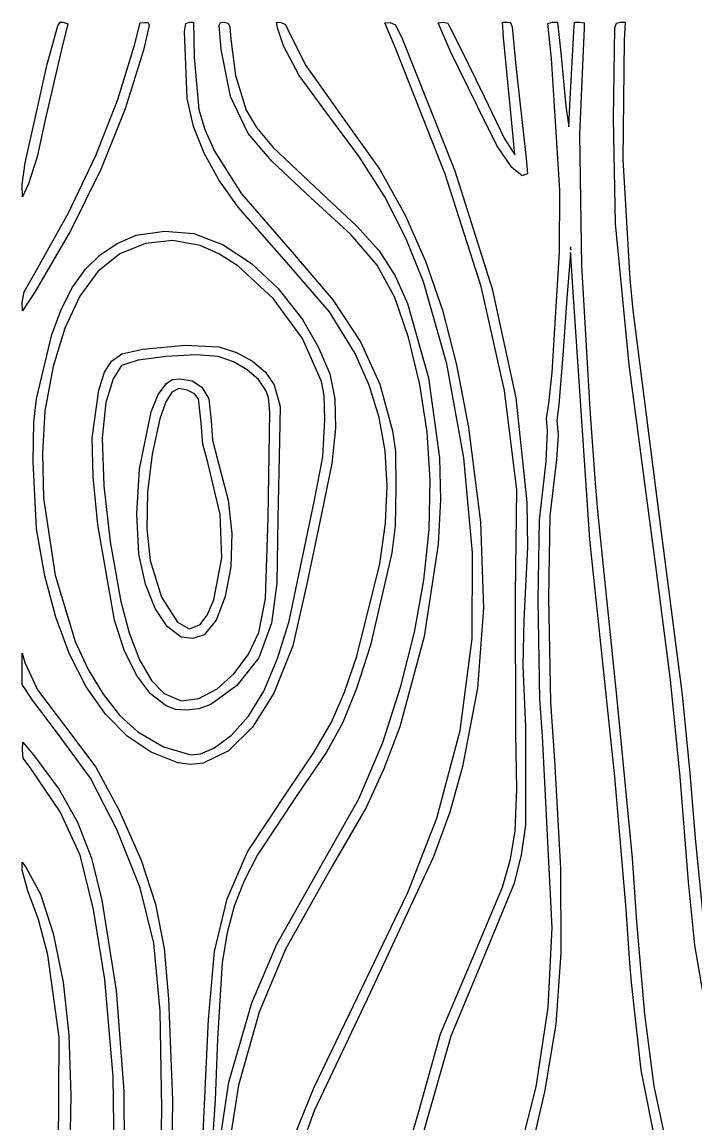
# Model space of a CAD drawing. Extents: x -18 to 75, y -24 to 95.
# Drawn here: x -18.5 to 15.5, y 39.9 to 95.5 of the extents above; entities that cross this region are included whole.
import ezdxf

# ---------------------------------------------------------------- set-up
doc = ezdxf.new("R2010")
doc.units = 0

msp = doc.modelspace()

# ---------------------------------------------------------------- linework, layer by layer
at = {"layer": 'Layer 1'}
for p, q in [((-17.208261, 93.35202), (-16.669291, 95.288551)), ((-16.669291, 95.288551), (-16.550133, 95.465761)), ((-16.550133, 95.465761), (-16.396528, 95.46637)), ((-16.153162, 95.384753), (-16.483387, 94.096673)), ((-16.396528, 95.46637), (-16.153162, 95.384753)), ((-12.805673, 94.30897), (-12.519384, 95.42904)), ((-12.519384, 95.42904), (-12.282828, 95.452439)), ((-12.061184, 95.296928), (-12.348922, 94.049429)), ((-12.282828, 95.452439), (-12.11138, 95.446499)), ((-12.11138, 95.446499), (-12.061184, 95.296928)), ((-10.28254, 94.999765), (-10.211034, 95.400729)), ((-10.211034, 95.400729), (-10.02808, 95.46646)), ((-10.02808, 95.46646), (-9.82323, 95.4664)), ((-9.82323, 95.4664), (-9.784774, 93.69296)), ((-8.524411, 95.324574), (-8.454771, 95.456326)), ((-8.42364, 94.08707), (-8.524411, 95.324574)), ((-8.454771, 95.456326), (-8.284663, 95.46641)), ((-8.284663, 95.46641), (-8.067329, 95.427)), ((-8.067329, 95.427), (-7.985979, 95.233062)), ((-7.985979, 95.233062), (-7.938871, 94.617024)), ((-5.59008, 95.191781), (-5.643203, 95.477225)), ((-5.643203, 95.477225), (-5.403419, 95.453132)), ((-5.27536, 94.271632), (-5.59008, 95.191781)), ((-5.403419, 95.453132), (-5.174388, 95.358603)), ((-5.174388, 95.358603), (-4.994279, 94.943674)), ((-0.173519, 95.436022), (0.094011, 95.452258)), ((0.393349, 94.068762), (-0.173519, 95.436022)), ((0.094011, 95.452258), (0.370633, 95.329772)), ((0.370633, 95.329772), (0.698731, 94.645035)), ((2.514668, 95.430741), (2.765871, 95.466372)), ((3.14115, 93.982701), (2.514668, 95.430741)), ((2.765871, 95.466372), (2.996455, 95.414662)), ((2.996455, 95.414662), (3.139956, 95.144615)), ((3.139956, 95.144615), (3.647603, 94.155221)), ((5.758042, 95.466368), (5.99612, 95.4664)), ((5.816917, 94.700988), (5.758042, 95.466368)), ((5.99612, 95.4664), (6.158876, 95.446446)), ((6.158876, 95.446446), (6.255156, 95.229623)), ((6.255156, 95.229623), (6.436618, 93.2636)), ((8.040734, 95.410267), (8.287182, 95.466271)), ((8.225067, 93.636827), (8.040734, 95.410267)), ((8.287182, 95.466271), (8.53412, 95.4664)), ((8.53412, 95.4664), (8.703834, 93.91697)), ((9.351015, 94.9997), (9.396294, 95.466395)), ((9.396294, 95.466395), (9.65827, 95.4664)), ((9.878705, 95.186383), (9.652012, 89.815373)), ((9.65827, 95.4664), (9.881587, 95.430742)), ((9.881587, 95.430742), (9.878705, 95.186383)), ((11.363501, 90.616205), (11.422817, 95.18637)), ((11.422817, 95.18637), (11.510333, 95.420442)), ((11.510333, 95.420442), (11.714059, 95.466387)), ((11.714059, 95.466387), (11.9462, 95.4664)), ((11.9462, 95.4664), (11.897048, 94.55228)), ((-10.147028, 91.618665), (-10.28254, 94.999765)), ((-7.938871, 94.617024), (-7.696831, 92.772058)), ((-4.994279, 94.943674), (-4.159373, 93.283955)), ((0.698731, 94.645035), (3.352901, 87.970676)), ((6.296127, 89.691548), (5.816917, 94.700988)), ((9.160408, 91.28481), (9.351015, 94.9997)), ((11.897048, 94.55228), (11.831459, 88.531555)), ((-16.483387, 94.096673), (-17.308065, 90.538063)), ((-13.63758, 91.562088), (-12.805673, 94.30897)), ((-12.348922, 94.049429), (-13.267947, 91.09955)), ((-7.954174, 91.71377), (-8.42364, 94.08707)), ((-4.489505, 92.773078), (-5.27536, 94.271632)), ((2.872685, 87.797274), (0.393349, 94.068762)), ((3.647603, 94.155221), (4.834933, 91.716831)), ((-9.784774, 93.69296), (-9.552123, 91.059082)), ((4.50775, 91.210111), (3.14115, 93.982701)), ((8.654829, 86.988197), (8.225067, 93.636827)), ((8.703834, 93.91697), (8.956372, 91.2285)), ((-17.7948, 90.70119), (-17.208261, 93.35202)), ((-4.159373, 93.283955), (-2.232489, 90.579674)), ((6.436618, 93.2636), (6.962324, 88.58631)), ((-7.696831, 92.772058), (-7.161143, 91.023504)), ((-3.09264, 90.874092), (-4.489505, 92.773078)), ((-14.74711, 88.734708), (-13.63758, 91.562088)), ((-9.815887, 90.211425), (-10.147028, 91.618665)), ((-7.06937, 89.85386), (-7.954174, 91.71377)), ((5.47128, 89.246113), (4.50775, 91.210111)), ((4.834933, 91.716831), (5.851704, 89.616619)), ((8.956372, 91.2285), (9.098649, 90.1831)), ((9.098649, 90.1831), (9.160408, 91.28481)), ((-18.316013, 88.3726), (-17.7948, 90.70119)), ((-13.267947, 91.09955), (-14.503369, 88.0421)), ((-9.552123, 91.059082), (-9.250797, 90.048852)), ((-7.161143, 91.023504), (-6.63928, 90.152228)), ((-1.478054, 88.709022), (-3.09264, 90.874092)), ((-17.308065, 90.538063), (-17.705731, 88.680745)), ((-9.290794, 88.857534), (-9.815887, 90.211425)), ((-6.63928, 90.152228), (-5.810629, 89.144518)), ((-2.232489, 90.579674), (-0.421642, 88.033053)), ((11.4595, 85.3111), (11.363501, 90.616205)), ((-9.250797, 90.048852), (-8.766844, 88.96786)), ((-5.876328, 88.453592), (-7.06937, 89.85386)), ((5.851704, 89.616619), (6.379783, 88.777951)), ((6.379783, 88.777951), (6.296127, 89.691548)), ((9.652012, 89.815373), (9.741963, 83.182983)), ((-5.810629, 89.144518), (-3.123013, 86.599344)), ((6.2376, 88.133831), (5.47128, 89.246113)), ((-17.705731, 88.680745), (-18.142982, 87.319733)), ((-16.124957, 85.848208), (-14.74711, 88.734708)), ((-8.551158, 87.513061), (-9.290794, 88.857534)), ((-8.766844, 88.96786), (-7.399547, 86.799463)), ((-3.89976, 86.6112), (-5.876328, 88.453592)), ((-0.173621, 86.64982), (-1.478054, 88.709022)), ((6.962324, 88.58631), (7.025133, 87.82093)), ((11.831459, 88.531555), (12.183805, 82.51098)), ((-18.4674, 87.2712), (-18.316013, 88.3726)), ((-14.503369, 88.0421), (-16.024823, 84.944864)), ((-0.421642, 88.033053), (0.852481, 85.721774)), ((3.352901, 87.970676), (5.244532, 82.004799)), ((6.749921, 87.719624), (6.237598, 88.133866)), ((6.237598, 88.133866), (6.2376, 88.133831)), ((-18.142982, 87.319733), (-18.438471, 86.655157)), ((-7.576388, 86.134075), (-8.551158, 87.513061)), ((4.680327, 82.128218), (2.872685, 87.797274)), ((7.025133, 87.82093), (6.749921, 87.719624)), ((-18.467399, 87.271195), (-18.4674, 87.2712)), ((-18.438471, 86.655157), (-18.467399, 87.271195)), ((-7.399547, 86.799463), (-4.724124, 83.73108)), ((8.634722, 83.859449), (8.654829, 86.988197)), ((-1.889112, 84.760208), (-3.89976, 86.6112)), ((-3.123013, 86.599344), (-1.577427, 85.180574)), ((0.890472, 84.574624), (-0.173621, 86.64982)), ((-17.761813, 82.92397), (-16.124957, 85.848208)), ((-5.125948, 83.360415), (-7.576388, 86.134075)), ((0.852481, 85.721774), (1.882396, 83.410999)), ((-1.577427, 85.180574), (-0.461489, 83.925683)), ((12.14085, 78.1805), (11.4595, 85.3111)), ((-16.024823, 84.944864), (-17.801942, 81.875629)), ((-13.675014, 84.298219), (-12.717725, 84.7134)), ((-12.717725, 84.7134), (-11.290515, 84.928994)), ((-11.290515, 84.928994), (-9.803745, 84.797446)), ((-9.803745, 84.797446), (-8.33055, 84.229881)), ((-0.561446, 83.199663), (-1.889112, 84.760208)), ((1.78404, 82.361572), (0.890472, 84.574624)), ((-14.522308, 83.732612), (-13.675014, 84.298219)), ((-12.247638, 84.305074), (-13.536408, 83.77489)), ((-10.869055, 84.45327), (-12.247638, 84.305074)), ((-9.488048, 84.197254), (-10.869055, 84.45327)), ((-8.53956, 83.773063), (-9.488048, 84.197254)), ((-8.33055, 84.229881), (-6.896375, 83.294494)), ((9.21137, 84.129852), (9.166257, 84.084738)), ((9.166257, 84.084738), (9.205477, 83.986732)), ((9.205477, 83.986732), (9.211376, 84.129852)), ((9.211376, 84.129852), (9.21137, 84.129852)), ((-15.267469, 83.003644), (-14.522308, 83.732612)), ((-13.536408, 83.77489), (-14.647978, 82.884944)), ((-7.591323, 83.166696), (-8.53956, 83.773063)), ((-4.724124, 83.73108), (-2.790456, 81.453873)), ((-0.461489, 83.925683), (0.347712, 82.674682)), ((8.458405, 80.836427), (8.634722, 83.859449)), ((9.167963, 83.593638), (9.010867, 81.540178)), ((9.185602, 83.841779), (9.167963, 83.593638)), ((9.21358, 83.68542), (9.185602, 83.841779)), ((9.30652, 82.094668), (9.21358, 83.68542)), ((-18.365938, 81.857154), (-17.761813, 82.92397)), ((-15.918358, 82.098379), (-15.267469, 83.003644)), ((-14.647978, 82.884944), (-15.55649, 81.642013)), ((-5.799681, 81.524049), (-7.591323, 83.166696)), ((-6.896375, 83.294494), (-5.544588, 82.025597)), ((-2.955594, 80.853759), (-5.125948, 83.360415)), ((0.326358, 81.580636), (-0.561446, 83.199663)), ((1.882396, 83.410999), (2.731199, 80.941433)), ((9.741963, 83.182983), (10.172992, 75.939873)), ((0.347712, 82.674682), (0.973087, 81.267584)), ((2.9564, 78.22278), (1.78404, 82.361572)), ((12.183805, 82.51098), (12.337776, 80.94288)), ((-18.468, 81.3268), (-18.365938, 81.857154)), ((-17.801942, 81.875629), (-18.43807, 80.90544)), ((-16.482837, 81.00388), (-15.918358, 82.098379)), ((-5.544588, 82.025597), (-4.318555, 80.457506)), ((5.866117, 76.87981), (4.680327, 82.128218)), ((5.244532, 82.004799), (6.437248, 76.511015)), ((10.173074, 69.368768), (9.30652, 82.094668)), ((-18.468005, 81.326741), (-18.468, 81.3268)), ((-18.43807, 80.90544), (-18.468005, 81.326741)), ((-15.55649, 81.642013), (-16.312293, 80.033183)), ((-4.321269, 79.502547), (-5.799681, 81.524049)), ((-2.790456, 81.453873), (-1.391929, 79.337497)), ((1.01742, 79.5542), (0.326358, 81.580636)), ((0.973087, 81.267584), (2.028389, 77.527154)), ((9.010867, 81.540178), (8.824335, 78.889348)), ((-16.968769, 79.707213), (-16.482837, 81.00388)), ((-1.668958, 78.742675), (-2.955594, 80.853759)), ((2.731199, 80.941433), (3.43752, 78.183212)), ((8.264296, 77.793437), (8.458405, 80.836427)), ((12.337776, 80.94288), (13.677766, 70.37688)), ((-4.318555, 80.457506), (-3.531816, 79.08324)), ((-17.736435, 76.45563), (-16.968769, 79.707213)), ((-16.312293, 80.033183), (-16.901693, 78.09456)), ((1.593858, 77.177932), (1.01742, 79.5542)), ((-12.382199, 78.961108), (-10.237583, 79.165159)), ((-10.237583, 79.165159), (-8.536629, 79.084992)), ((-8.536629, 79.084992), (-7.646908, 78.799794)), ((-3.364238, 77.335424), (-4.321269, 79.502547)), ((-3.531816, 79.08324), (-2.950315, 77.726456)), ((-1.391929, 79.337497), (-0.42432, 77.194343)), ((-13.964209, 78.368914), (-13.435428, 78.730922)), ((-13.435428, 78.730922), (-12.382199, 78.961108)), ((-11.1953, 78.601569), (-12.612458, 78.407081)), ((-9.687645, 78.67722), (-11.1953, 78.601569)), ((-8.573971, 78.589288), (-9.687645, 78.67722)), ((-7.804502, 78.319275), (-8.573971, 78.589288)), ((-7.646908, 78.799794), (-6.845103, 78.357571)), ((-0.968491, 77.1436), (-1.668958, 78.742675)), ((8.824335, 78.889348), (8.601786, 76.163848)), ((-16.901693, 78.09456), (-17.310998, 75.862254)), ((-14.310202, 77.805738), (-13.964209, 78.368914)), ((-13.454641, 78.138505), (-13.877932, 77.469674)), ((-12.612458, 78.407081), (-13.454641, 78.138505)), ((-7.112672, 77.920824), (-7.804502, 78.319275)), ((-6.551332, 77.431383), (-7.112672, 77.920824)), ((-6.845103, 78.357571), (-6.193033, 77.800801)), ((3.803652, 73.485592), (2.9564, 78.22278)), ((3.43752, 78.183212), (4.039991, 75.006474)), ((13.5302, 67.7634), (12.14085, 78.1805)), ((-14.604318, 76.901679), (-14.310202, 77.805738)), ((-13.877932, 77.469674), (-14.246466, 76.275915)), ((-11.189271, 77.235038), (-10.895836, 77.429063)), ((-10.895836, 77.429063), (-10.510434, 77.47065)), ((-10.510434, 77.47065), (-9.885809, 77.372047)), ((-9.885809, 77.372047), (-9.403574, 77.051744)), ((-6.173331, 76.888398), (-6.551332, 77.431383)), ((-6.193033, 77.800801), (-5.752519, 77.171962)), ((-3.226867, 76.628256), (-3.364238, 77.335424)), ((-2.950315, 77.726456), (-2.698329, 76.463539)), ((2.028389, 77.527154), (2.581227, 73.483874)), ((8.101756, 76.224577), (8.264296, 77.793437)), ((-14.93387, 74.483804), (-14.604318, 76.901679)), ((-11.600961, 76.68639), (-11.189271, 77.235038)), ((-10.920727, 76.801304), (-11.224373, 76.303239)), ((-10.567011, 76.988196), (-10.920727, 76.801304)), ((-10.125341, 76.903389), (-10.567011, 76.988196)), ((-9.776356, 76.71907), (-10.125341, 76.903389)), ((-9.403574, 77.051744), (-9.046704, 76.461652)), ((-6.034999, 76.533824), (-6.173331, 76.888398)), ((-5.752519, 77.171962), (-5.447833, 76.072856)), ((-0.465731, 75.519657), (-0.968491, 77.1436)), ((-0.42432, 77.194343), (0.21659, 74.8368)), ((1.961106, 74.780653), (1.593858, 77.177932)), ((6.479899, 71.870262), (5.866117, 76.87981)), ((-17.875829, 75.284646), (-17.736435, 76.45563)), ((-14.246466, 76.275915), (-14.421005, 74.489312)), ((-11.958217, 75.799588), (-11.600961, 76.68639)), ((-11.224373, 76.303239), (-11.515831, 75.454529)), ((-9.575426, 76.456325), (-9.776356, 76.71907)), ((-9.427903, 75.243879), (-9.575426, 76.456325)), ((-9.046704, 76.461652), (-8.934366, 75.348764)), ((-5.977051, 75.785319), (-6.034999, 76.533824)), ((-3.199937, 75.417194), (-3.226867, 76.628256)), ((-2.698329, 76.463539), (-2.661478, 74.983786)), ((6.437248, 76.511015), (6.994671, 71.252935)), ((7.980566, 75.461962), (8.101756, 76.224577)), ((-17.310998, 75.862254), (-17.429339, 73.702331)), ((-12.539371, 72.915708), (-11.958217, 75.799588)), ((-6.052452, 70.451558), (-5.977051, 75.785319)), ((-5.447833, 76.072856), (-5.478628, 74.348492)), ((8.601786, 76.163848), (8.499169, 75.39045)), ((10.172992, 75.939873), (10.43225, 72.206313)), ((-17.90202, 73.28906), (-17.875829, 75.284646)), ((-11.515831, 75.454529), (-11.912452, 73.662766)), ((-9.347583, 74.179807), (-9.427903, 75.243879)), ((-8.934366, 75.348764), (-8.861188, 74.379852)), ((-3.300794, 73.53917), (-3.199937, 75.417194)), ((-0.160519, 73.839058), (-0.465731, 75.519657)), ((8.024831, 74.839497), (7.980566, 75.461962)), ((8.499169, 75.39045), (8.56136, 74.633088)), ((-2.661478, 74.983786), (-2.849672, 73.202764)), ((0.21659, 74.8368), (0.358331, 73.801675)), ((2.118215, 72.347397), (1.961106, 74.780653)), ((4.039991, 75.006474), (4.646334, 70.230754)), ((7.966329, 73.303807), (8.024831, 74.839497)), ((8.56136, 74.633088), (8.486027, 73.401008)), ((-14.887768, 72.531067), (-14.93387, 74.483804)), ((-14.421005, 74.489312), (-14.342504, 72.074031)), ((-9.10512, 73.251719), (-9.347583, 74.179807)), ((-8.861188, 74.379852), (-8.606102, 73.392764)), ((-5.478628, 74.348492), (-5.56172, 70.437942)), ((-17.429339, 73.702331), (-17.386854, 71.446964)), ((-11.912452, 73.662766), (-12.135379, 71.748404)), ((-3.727528, 71.339794), (-3.300794, 73.53917)), ((-0.052693, 72.070011), (-0.160519, 73.839058)), ((0.358331, 73.801675), (0.382288, 71.945)), ((2.581227, 73.483874), (2.628235, 71.361651)), ((4.252731, 68.687445), (3.803652, 73.485592)), ((-17.7342, 69.90612), (-17.90202, 73.28906)), ((-12.671343, 70.660452), (-12.539371, 72.915708)), ((-8.477608, 70.629873), (-9.10512, 73.251719)), ((-8.606102, 73.392764), (-8.067113, 71.337635)), ((-2.849672, 73.202764), (-3.390147, 70.565646)), ((7.623395, 70.339793), (7.966329, 73.303807)), ((8.486027, 73.401008), (8.144318, 70.548048)), ((-14.652741, 70.095114), (-14.887768, 72.531067)), ((2.064231, 69.8632), (2.118215, 72.347397)), ((-14.342504, 72.074031), (-14.027529, 69.250618)), ((-12.135379, 71.748404), (-12.171651, 69.899622)), ((-0.142094, 70.180729), (-0.052693, 72.070011)), ((0.382288, 71.945), (0.34688, 70.028682)), ((6.420805, 66.605122), (6.479899, 71.870262)), ((10.43225, 72.206313), (10.550154, 70.787563)), ((-17.386854, 71.446964), (-16.804535, 67.557726)), ((-8.067113, 71.337635), (-7.888239, 69.667504)), ((-4.58222, 67.254104), (-3.727528, 71.339794)), ((2.628235, 71.361651), (2.509489, 69.119365)), ((6.994671, 71.252935), (7.022508, 68.968757)), ((-12.580118, 68.622108), (-12.671343, 70.660452)), ((10.550154, 70.787563), (11.507169, 61.445553)), ((-13.80257, 65.290384), (-14.652741, 70.095114)), ((-8.392453, 68.435429), (-8.477608, 70.629873)), ((-6.189606, 66.379839), (-6.052452, 70.451558)), ((-5.56172, 70.437942), (-5.614686, 67.164307)), ((-3.390147, 70.565646), (-4.101146, 67.128676)), ((-0.428561, 68.139422), (-0.142094, 70.180729)), ((4.646334, 70.230754), (4.801824, 65.902948)), ((7.556974, 66.307187), (7.623395, 70.339793)), ((8.144318, 70.548048), (8.079167, 66.419248)), ((13.677766, 70.37688), (14.828276, 61.52834)), ((-17.317953, 67.533632), (-17.7342, 69.90612)), ((-12.171651, 69.899622), (-12.008306, 68.304599)), ((-7.888239, 69.667504), (-7.944917, 67.986135)), ((0.34688, 70.028682), (0.180731, 68.68784)), ((1.798204, 67.313096), (2.064231, 69.8632)), ((-14.027529, 69.250618), (-13.492645, 66.239615)), ((2.509489, 69.119365), (1.815095, 64.467058)), ((7.022508, 68.968757), (6.835639, 65.299275)), ((10.883122, 62.499018), (10.173074, 69.368768)), ((-12.235289, 67.110465), (-12.580118, 68.622108)), ((-8.801396, 66.313539), (-8.392453, 68.435429)), ((0.180731, 68.68784), (-0.893769, 64.032031)), ((4.23057, 64.365772), (4.252731, 68.687445)), ((-12.008306, 68.304599), (-11.441216, 66.444571)), ((-7.944917, 67.986135), (-8.22107, 66.483485)), ((-1.592055, 63.473575), (-0.428561, 68.139422)), ((-16.769181, 65.435491), (-17.317953, 67.533632)), ((-16.804535, 67.557726), (-15.787516, 64.219665)), ((1.319183, 64.682122), (1.798204, 67.313096)), ((14.23868, 62.284669), (13.5302, 67.7634)), ((-11.748465, 65.875947), (-12.235289, 67.110465)), ((-5.614686, 67.164307), (-5.88154, 65.145902)), ((-5.001773, 65.238104), (-4.58222, 67.254104)), ((-4.101146, 67.128676), (-4.811762, 63.997951)), ((-13.492645, 66.239615), (-13.070555, 64.650291)), ((-11.441216, 66.444571), (-10.623006, 65.190319)), ((-9.127977, 65.543394), (-8.801396, 66.313539)), ((-8.22107, 66.483485), (-8.680052, 65.293767)), ((-6.53261, 64.664538), (-6.189606, 66.379839)), ((6.428763, 59.549502), (6.420805, 66.605122)), ((7.650641, 61.304217), (7.556974, 66.307187)), ((8.079167, 66.419248), (8.174219, 61.154928)), ((-11.144077, 64.966557), (-11.748465, 65.875947)), ((4.801824, 65.902948), (4.503544, 61.85198)), ((-16.076697, 63.576025), (-16.769181, 65.435491)), ((-13.317662, 63.776729), (-13.80257, 65.290384)), ((-10.623006, 65.190319), (-10.038545, 64.848603)), ((-9.509423, 65.047619), (-9.127977, 65.543394)), ((-8.680052, 65.293767), (-9.285219, 64.551194)), ((-5.88154, 65.145902), (-6.527771, 63.3873)), ((-5.580079, 63.351155), (-5.001773, 65.238104)), ((6.835639, 65.299275), (6.792069, 62.986079)), ((-13.070555, 64.650291), (-12.537706, 63.289805)), ((-10.446558, 64.430298), (-11.144077, 64.966557)), ((-10.038545, 64.848603), (-9.509426, 65.047622)), ((-9.285219, 64.551194), (-9.855925, 64.357799)), ((-9.509426, 65.047622), (-9.509423, 65.047619)), ((-7.041163, 63.575456), (-6.53261, 64.664538)), ((0.626215, 61.955311), (1.319183, 64.682122)), ((-15.787516, 64.219665), (-15.130373, 62.793005)), ((-10.446559, 64.430289), (-10.446558, 64.430298)), ((-9.855925, 64.357799), (-10.446559, 64.430289)), ((-4.811762, 63.997951), (-5.772616, 61.603006)), ((-0.893769, 64.032031), (-1.593584, 61.843668)), ((1.815095, 64.467058), (0.578756, 59.911859)), ((3.62207, 59.724298), (4.23057, 64.365772)), ((-18.462652, 62.827881), (-18.457346, 63.619083)), ((-18.457346, 63.619083), (-18.322941, 63.148975)), ((-15.22931, 61.91956), (-16.076697, 63.576025)), ((-12.703286, 62.519645), (-13.317662, 63.776729)), ((-7.766019, 62.601934), (-7.041163, 63.575456)), ((-2.199333, 61.654749), (-1.592055, 63.473575)), ((-18.322941, 63.148975), (-17.687702, 61.764874)), ((-12.537706, 63.289805), (-11.934106, 62.242909)), ((-6.527771, 63.3873), (-7.63626, 61.992342)), ((-6.274505, 61.711394), (-5.580079, 63.351155)), ((6.792069, 62.986079), (6.918799, 59.885615)), ((-18.467986, 62.03668), (-18.462652, 62.827881)), ((-15.130373, 62.793005), (-14.381813, 61.546954)), ((-11.988607, 61.567608), (-12.703286, 62.519645)), ((-8.63104, 61.827672), (-7.766019, 62.601934)), ((11.43337, 57.384038), (10.883122, 62.499018)), ((-17.948937, 61.259785), (-18.467986, 62.03668)), ((-17.687702, 61.764874), (-16.280071, 59.903935)), ((-14.264564, 60.538701), (-15.22931, 61.91956)), ((-11.934106, 62.242909), (-11.299765, 61.594355)), ((-9.56009, 61.336368), (-8.63104, 61.827672)), ((-7.63626, 61.992342), (-8.947937, 61.030139)), ((-1.593584, 61.843668), (-2.303059, 60.09005)), ((-0.28165, 59.1177), (0.626215, 61.955311)), ((4.503544, 61.85198), (3.74858, 57.906774)), ((14.718737, 57.383852), (14.23868, 62.284669)), ((-16.678607, 59.586835), (-17.948937, 61.259785)), ((-14.381813, 61.546954), (-13.547585, 60.495783)), ((-11.20279, 60.969094), (-11.988607, 61.567608)), ((-11.299765, 61.594355), (-10.440075, 61.224086)), ((-10.440075, 61.224086), (-9.560085, 61.336377)), ((-9.560085, 61.336377), (-9.56009, 61.336368)), ((-7.04242, 60.436954), (-6.274505, 61.711394)), ((-5.772616, 61.603006), (-6.840599, 59.883175)), ((-2.866024, 60.137665), (-2.199333, 61.654749)), ((7.779574, 59.437437), (7.650641, 61.304217)), ((11.507169, 61.445553), (12.293273, 53.277163)), ((14.828276, 61.52834), (15.207168, 57.57076)), ((-11.20277, 60.969091), (-11.20279, 60.969094)), ((-10.731804, 60.785192), (-11.20277, 60.969091)), ((-10.18613, 60.746062), (-10.731804, 60.785192)), ((-9.553538, 60.814421), (-10.18613, 60.746062)), ((-8.947937, 61.030139), (-9.553538, 60.814421)), ((8.174219, 61.154928), (8.377887, 58.205418)), ((-13.174681, 59.441761), (-14.264564, 60.538701)), ((-13.547585, 60.495783), (-12.633444, 59.653764)), ((-7.907005, 59.48909), (-7.04242, 60.436954)), ((-3.752605, 58.607486), (-2.866024, 60.137665)), ((-2.303059, 60.09005), (-3.116834, 58.628876)), ((-15.023124, 57.322448), (-16.678607, 59.586835)), ((-16.280071, 59.903935), (-14.749837, 57.863255)), ((-12.633444, 59.653764), (-11.334223, 58.901139)), ((-6.840599, 59.883175), (-8.051116, 58.690378)), ((0.578756, 59.911859), (-0.217419, 57.790958)), ((2.44219, 55.293222), (3.62207, 59.724298)), ((6.487214, 56.777228), (6.428763, 59.549502)), ((6.918799, 59.885615), (6.915299, 54.951615)), ((-18.453337, 58.745717), (-18.430731, 59.138791)), ((-18.430731, 59.138791), (-17.8477, 58.429414)), ((-11.95796, 58.62733), (-13.174681, 59.441761)), ((-8.79999, 58.828764), (-7.907005, 59.48909)), ((-1.486062, 56.272612), (-0.28165, 59.1177)), ((8.264175, 49.753687), (7.779574, 59.437437)), ((-18.411501, 58.33047), (-18.453337, 58.745717)), ((-17.8477, 58.429414), (-16.59601, 56.748143)), ((-10.6127, 58.094), (-11.95796, 58.62733)), ((-11.334223, 58.901139), (-9.955404, 58.488064)), ((-9.955404, 58.488064), (-9.466792, 58.543364)), ((-9.466792, 58.543364), (-8.799994, 58.828757)), ((-8.051116, 58.690378), (-9.332403, 58.076642)), ((-8.799994, 58.828757), (-8.79999, 58.828764)), ((-5.019555, 56.749375), (-3.752605, 58.607486)), ((-3.116834, 58.628876), (-4.579689, 56.48805)), ((-18.020279, 57.795005), (-18.411501, 58.33047)), ((-14.749837, 57.863255), (-13.562931, 55.683825)), ((-10.612696, 58.093996), (-10.6127, 58.094)), ((-9.977159, 58.003181), (-10.612696, 58.093996)), ((-9.332403, 58.076642), (-9.977159, 58.003181)), ((3.74858, 57.906774), (3.106135, 55.601355)), ((8.377887, 58.205418), (8.678387, 52.769114)), ((-16.544181, 55.619416), (-18.020279, 57.795005)), ((-13.680807, 54.722075), (-15.023124, 57.322448)), ((-0.217419, 57.790958), (-1.118813, 55.838674)), ((11.994154, 50.700948), (11.43337, 57.384038)), ((15.136229, 52.082192), (14.718737, 57.383852)), ((15.207168, 57.57076), (15.46941, 54.28523)), ((-16.59601, 56.748143), (-15.663911, 55.090173)), ((-7.098176, 53.601985), (-5.019555, 56.749375)), ((6.39926, 54.658532), (6.487214, 56.777228)), ((-4.579689, 56.48805), (-6.588761, 53.443404)), ((-3.624717, 52.488298), (-1.486062, 56.272612)), ((-15.531529, 53.422085), (-16.544181, 55.619416)), ((-13.562931, 55.683825), (-12.469223, 53.180617)), ((-1.118813, 55.838674), (-2.945813, 52.665144)), ((-15.663911, 55.090173), (-14.971259, 53.284661)), ((0.986409, 51.543907), (2.44219, 55.293222)), ((3.106135, 55.601355), (2.270949, 53.313281)), ((-12.505934, 51.774701), (-13.680807, 54.722075)), ((6.161574, 53.228824), (6.39926, 54.658532)), ((6.915299, 54.951615), (6.703826, 53.426502)), ((15.46941, 54.28523), (16.168133, 47.36029)), ((-14.864481, 50.691469), (-15.531529, 53.422085)), ((-8.128715, 51.223705), (-7.098176, 53.601985)), ((-6.588761, 53.443404), (-7.269238, 52.137524)), ((6.703826, 53.426502), (6.328409, 51.963574)), ((-18.468068, 52.667183), (-18.468, 53.0822)), ((-18.468, 53.0822), (-18.276241, 52.825011)), ((-14.971259, 53.284661), (-14.43791, 51.160764)), ((-12.469223, 53.180617), (-11.740656, 50.952028)), ((2.270949, 53.313281), (-0.92052, 46.482074)), ((5.767546, 51.81854), (6.161574, 53.228824)), ((12.293273, 53.277163), (12.522379, 50.066293)), ((-18.175773, 51.625943), (-18.468068, 52.667183)), ((-18.276241, 52.825011), (-17.529528, 51.459167)), ((-5.623739, 48.935797), (-3.624717, 52.488298)), ((-2.945813, 52.665144), (-5.186903, 48.684523)), ((8.678387, 52.769114), (8.705416, 48.492934)), ((-11.826549, 48.993951), (-12.505934, 51.774701)), ((-7.269238, 52.137524), (-7.772994, 50.855762)), ((4.12091, 47.900782), (5.767546, 51.81854)), ((6.328409, 51.963574), (4.698779, 48.012885)), ((15.46343, 48.894548), (15.136229, 52.082192)), ((-17.632057, 50.181872), (-18.175773, 51.625943)), ((-17.529528, 51.459167), (-16.903471, 49.477711)), ((-8.76655, 48.564441), (-8.128715, 51.223705)), ((-1.76115, 45.847292), (0.986409, 51.543907)), ((-14.291409, 47.154055), (-14.864481, 50.691469)), ((-14.43791, 51.160764), (-13.719682, 46.593322)), ((-11.740656, 50.952028), (-11.303126, 48.714217)), ((-7.772994, 50.855762), (-8.129515, 49.507987)), ((12.181705, 47.975448), (11.994154, 50.700948)), ((-17.171656, 48.397589), (-17.632057, 50.181872)), ((12.522379, 50.066293), (12.921738, 45.399975)), ((-8.129515, 49.507987), (-8.36829, 48.004065)), ((8.062483, 45.740261), (8.264175, 49.753687)), ((-16.903471, 49.477711), (-16.402504, 47.011747)), ((-11.510161, 45.551839), (-11.826549, 48.993951)), ((-16.593663, 44.241823), (-17.171656, 48.397589)), ((-11.303126, 48.714217), (-11.082531, 46.183345)), ((-9.057485, 45.137995), (-8.76655, 48.564441)), ((-6.886587, 45.971618), (-5.623739, 48.935797)), ((-5.186903, 48.684523), (-6.504593, 45.506214)), ((8.705416, 48.492934), (8.444563, 44.891396)), ((15.968326, 45.954042), (15.46343, 48.894548)), ((-8.36829, 48.004065), (-8.610549, 44.16725)), ((2.6416, 44.418807), (4.12091, 47.900782)), ((4.698779, 48.012885), (3.153432, 44.293617)), ((12.260995, 47.004723), (12.181705, 47.975448)), ((-16.402504, 47.011747), (-16.105185, 44.344431)), ((-13.876451, 42.259993), (-14.291409, 47.154055)), ((12.760706, 42.574553), (12.260995, 47.004723)), ((-13.719682, 46.593322), (-13.337599, 41.512627)), ((-11.082531, 46.183345), (-10.888412, 41.071298)), ((-0.92052, 46.482074), (-3.739533, 40.528339)), ((-8.03236, 41.975629), (-6.886587, 45.971618)), ((-3.742731, 41.719699), (-1.76115, 45.847292)), ((7.452504, 41.732043), (8.062483, 45.740261)), ((-11.424277, 40.620375), (-11.510161, 45.551839)), ((-9.3705, 38.689645), (-9.057485, 45.137995)), ((-6.504593, 45.506214), (-7.547037, 41.814725)), ((12.921738, 45.399975), (13.4012, 41.77144)), ((8.444563, 44.891396), (7.881419, 41.479018)), ((-16.640393, 35.841313), (-16.593663, 44.241823)), ((-16.105185, 44.344431), (-16.000514, 41.320055)), ((-8.610549, 44.16725), (-8.726712, 41.06839)), ((1.54141, 40.498352), (2.6416, 44.418807)), ((3.153432, 44.293617), (1.950039, 40.047135)), ((13.499695, 38.865553), (12.760706, 42.574553)), ((-13.783049, 36.753321), (-13.876451, 42.259993)), ((-8.648947, 37.969508), (-8.03236, 41.975629)), ((-7.547037, 41.814725), (-8.162393, 37.932204)), ((-5.052974, 38.485293), (-3.742731, 41.719699)), ((6.425732, 37.687197), (7.452504, 41.732043)), ((13.4012, 41.77144), (14.013021, 38.867883)), ((-16.000514, 41.320055), (-16.077495, 37.782911)), ((-13.337599, 41.512627), (-13.290726, 35.8954)), ((7.881419, 41.479018), (7.237241, 38.720706)), ((-11.464503, 36.597121), (-11.424277, 40.620375)), ((-10.888412, 41.071298), (-10.918492, 37.745495)), ((-8.726712, 41.06839), (-9.097684, 35.76673)), ((-3.739533, 40.528339), (-5.0691, 36.792294)), ((0.420629, 36.63877), (1.54141, 40.498352)), ((1.950039, 40.047135), (0.878927, 36.309499))]:
    msp.add_line(p, q, dxfattribs=at)

doc.saveas('drawing.dxf')
